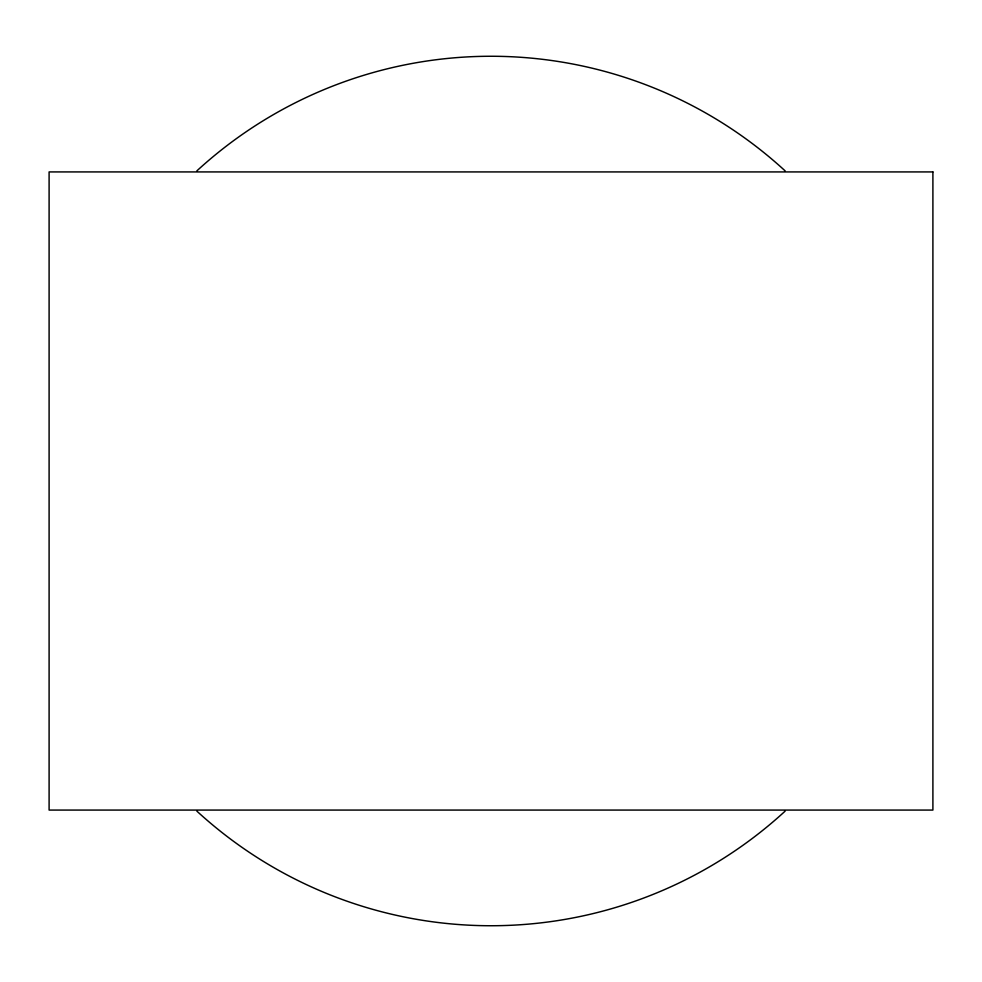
<?xml version="1.0" encoding="UTF-8"?>
<svg xmlns="http://www.w3.org/2000/svg" width="982" height="982" viewBox="0 0 982 982"><rect width="100%" height="100%" fill="white"/><g stroke="black" fill="none" stroke-linecap="round" stroke-linejoin="round"><path stroke-width="1.47" d="M785.17 811.095A434.731 434.731 0 0 1 196.83 811.095M196.83 170.905A434.731 434.731 0 0 1 785.17 170.905M932.9 171.924L49.1 171.924L49.1 810.076L932.9 810.076L932.9 171.924"/></g></svg>
